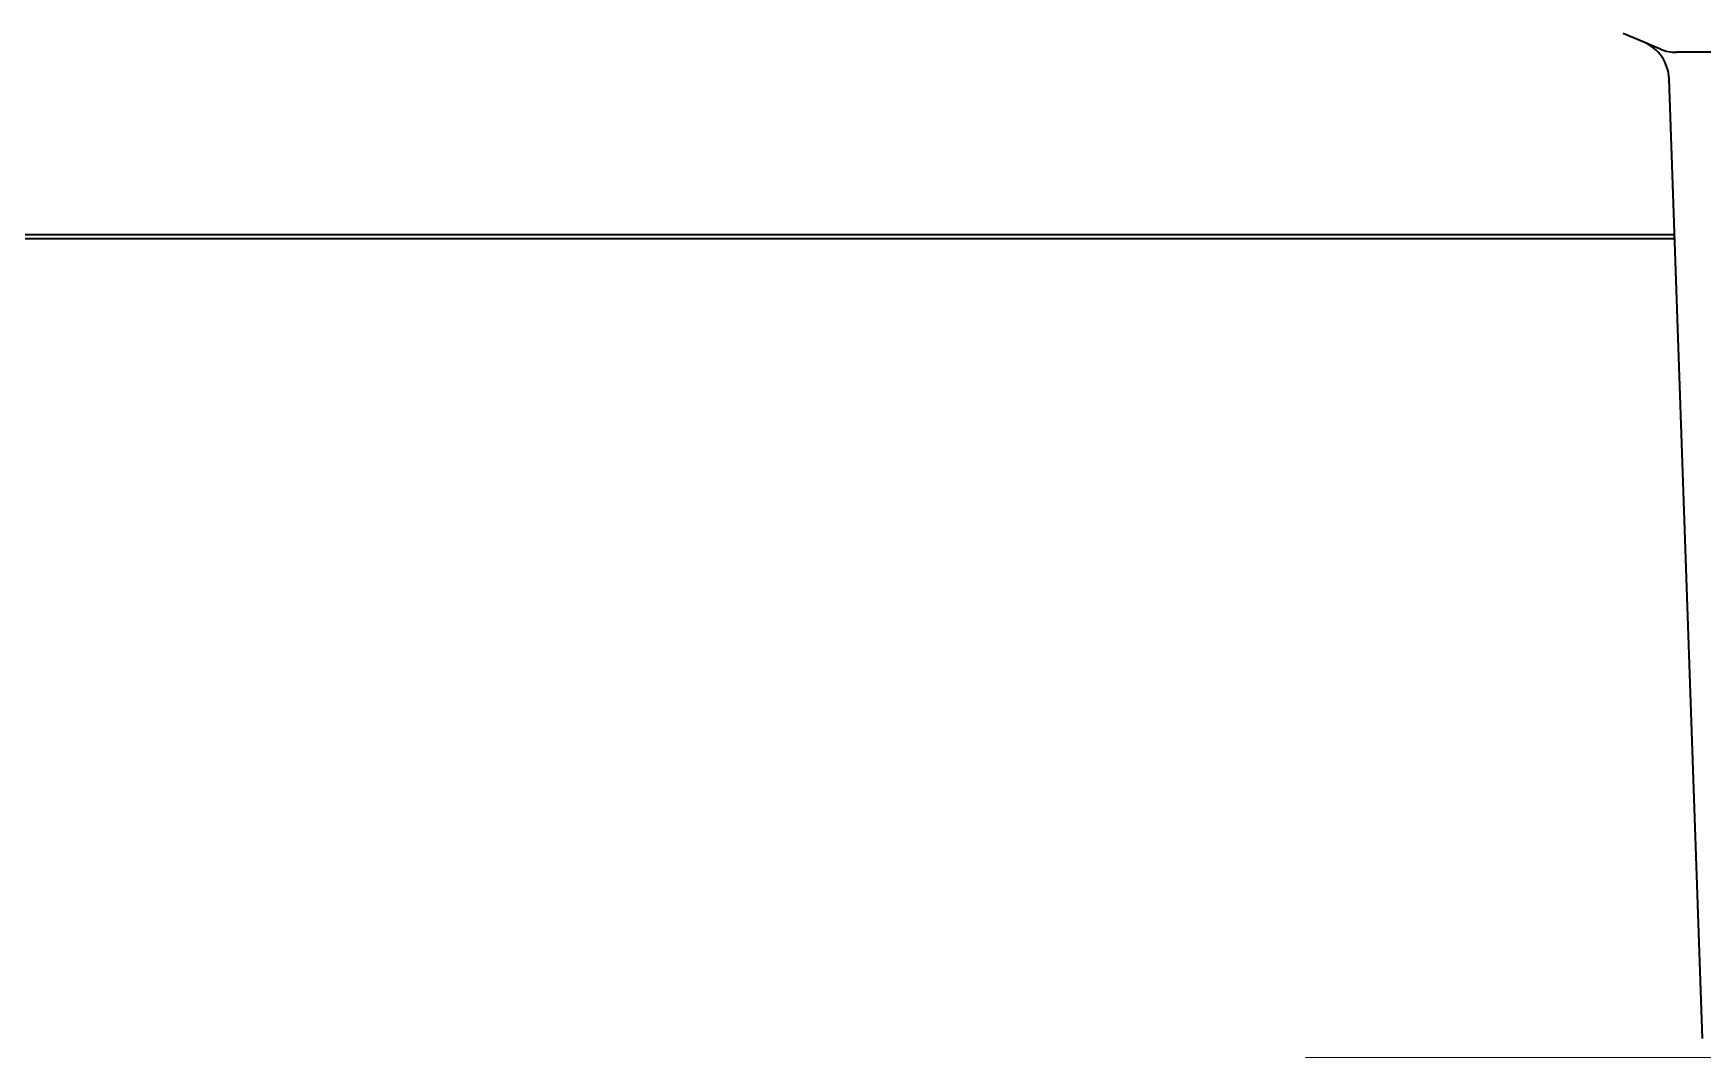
# Model space of a CAD drawing. Extents: x 6327 to 10269, y -393 to 3204.
# Drawn here: x 8597.3 to 8677.8, y 2362.5 to 2411.9 of the extents above; entities that cross this region are included whole.
import ezdxf

# ---------------------------------------------------------------- set-up
doc = ezdxf.new("R2010")
doc.units = 0
doc.header["$LTSCALE"] = 5
doc.layers.get('0').update_dxf_attribs({"linetype": 'CONTINUOUS', "lineweight": 0})
doc.layers.add('1', color=7, linetype='CONTINUOUS', true_color=0xffffff)

msp = doc.modelspace()

# ---------------------------------------------------------------- linework, layer by layer
at = {"color": 4}
msp.add_line((8658.673, 2362.526), (8758.673, 2362.526), dxfattribs=at)
at = {"layer": '1', "color": 7, "linetype": 'Continuous', "lineweight": 35}
for p, q in [((8675.787, 2411.184), (8673.995, 2411.941)), ((8689.383, 2411.026), (8676.565, 2411.026)), ((8677.821, 2363.456), (8676.205, 2409.75)), ((8458.454, 2402.235), (8676.469, 2402.235)), ((8676.479, 2402.028), (8458.454, 2402.028))]:
    msp.add_line(p, q, dxfattribs=at)
msp.add_arc((8674.206, 2409.681), 2, 2, 67.09979, dxfattribs=at)
msp.add_ellipse((8676.565, 2413.026), major_axis=(0, -2), ratio=1, start_param=5.883501, end_param=6.283185, dxfattribs=at)

doc.saveas('drawing.dxf')
